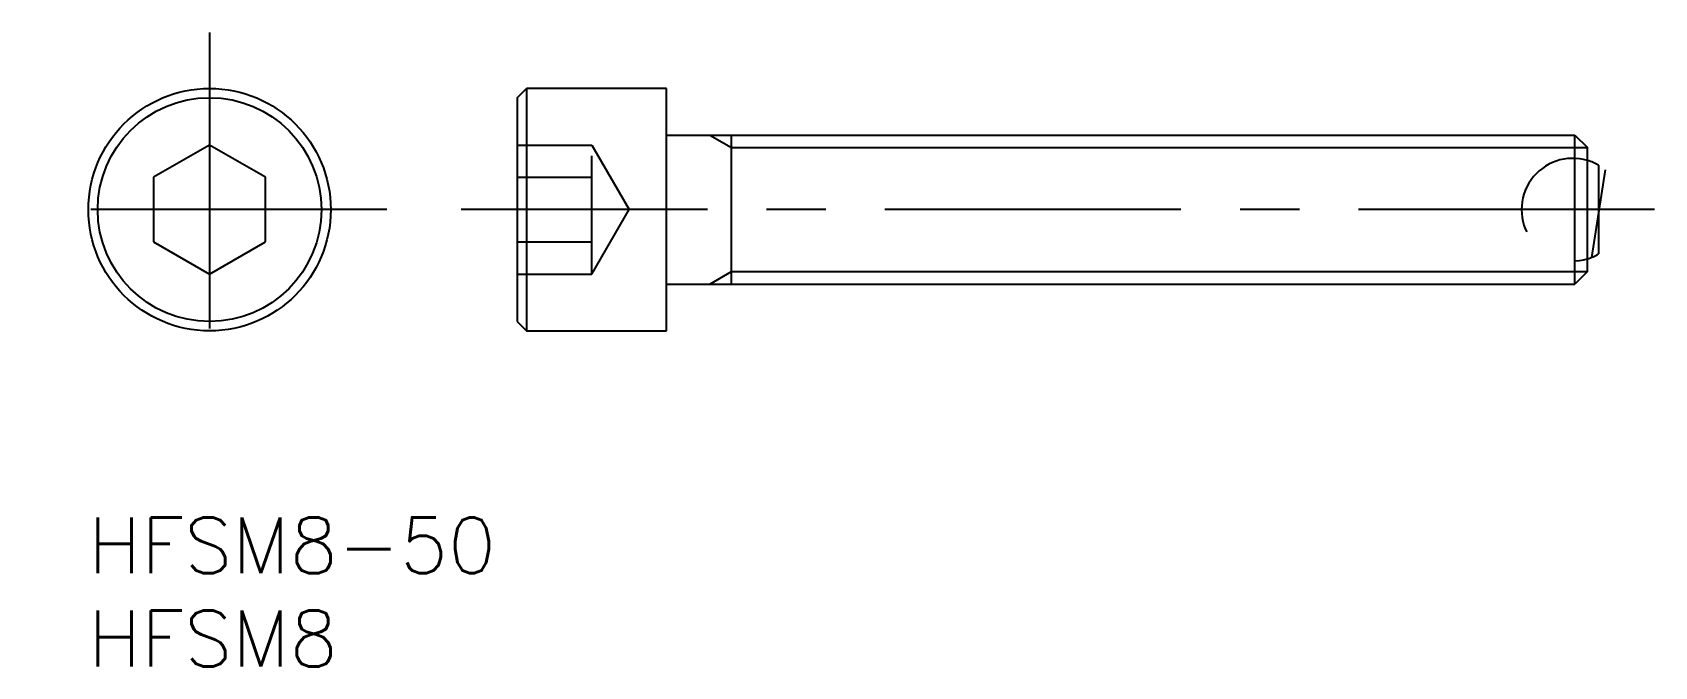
# Model space of a CAD drawing. Extents: x -3 to 84, y -8 to 26.
import ezdxf

# ---------------------------------------------------------------- set-up
doc = ezdxf.new("R2010")
doc.units = 0
doc.header["$LTSCALE"] = 0.5
for name, pattern in [('CENTER', [50.8, 31.75, -6.35, 6.35, -6.35]), ('DASHED', [19.05, 12.7, -6.35]), ('PHANTOM', [63.5, 31.75, -6.35, 6.35, -6.35, 6.35, -6.35])]:
    doc.linetypes.add(name, pattern=pattern)
for name, color, linetype in [('MSM_CENTER', 1, 'CENTER'), ('MSM_CONTINUOUS', 7, 'CONTINUOUS'), ('MSM_DASHED', 4, 'DASHED'), ('MSM_IMAGINARY', 6, 'PHANTOM'), ('MSM_NARROW', 5, 'CONTINUOUS'), ('MSM_PART_NUMBER', 7, 'CONTINUOUS')]:
    doc.layers.add(name, color=color, linetype=linetype)
doc.styles.get("Standard").update_dxf_attribs({"font": 'txt.shx', "height": 3, "bigfont": 'bigfont.shx'})

# ---------------------------------------------------------------- blocks, each defined once
blk = doc.blocks.new('*U3')
at = {"layer": 'MSM_PART_NUMBER'}
blk.add_text('HFSM8-50', height=3, dxfattribs=at).set_placement((0, -3))
blk = doc.blocks.new('*U4')
at = {"layer": 'MSM_PART_NUMBER'}
blk.add_text('HFSM8', height=3, dxfattribs=at).set_placement((0, -8))

msp = doc.modelspace()

# ---------------------------------------------------------------- linework, layer by layer
at = {"layer": 'MSM_CENTER'}
for p, q in [((6.5, 26), (6.5, 7)), ((16, 16.5), (-3, 16.5)), ((83.999, 16.5), (19.999, 16.5))]:
    msp.add_line(p, q, dxfattribs=at)
at = {"layer": 'MSM_CONTINUOUS'}
for p, q in [((22.999, 22.5), (23.499, 23)), ((30.999, 23), (23.499, 23)), ((23.499, 23), (23.499, 10)), ((30.999, 10), (30.999, 23)), ((22.999, 22.5), (22.999, 10.5)), ((30.999, 20.5), (79.723, 20.5)), ((34.499, 12.5), (34.499, 20.5)), ((79.723, 12.5), (79.723, 20.5)), ((79.723, 20.5), (80.399, 19.824)), ((6.5, 19.964), (3.5, 18.232)), ((9.5, 18.232), (6.5, 19.964)), ((80.399, 13.176), (80.399, 19.824)), ((80.999, 18.878), (80.999, 14.122)), ((3.5, 18.232), (3.5, 14.768)), ((9.5, 14.768), (9.5, 18.232)), ((3.5, 14.768), (6.5, 13.036)), ((6.5, 13.036), (9.5, 14.768)), ((80.399, 13.176), (79.723, 12.5)), ((30.999, 12.5), (79.723, 12.5)), ((22.999, 10.5), (23.499, 10)), ((23.499, 10), (30.999, 10))]:
    msp.add_line(p, q, dxfattribs=at)
for radius in [6.5, 6]:
    msp.add_circle((6.5, 16.5), radius, dxfattribs=at)
for start, end in [(59.8522, 73.4979), (286.5021, 300.1478)]:
    msp.add_arc((79.618, 16.5), 2.75, start, end, dxfattribs=at)
at = {"layer": 'MSM_DASHED'}
for p, q in [((22.999, 19.964), (26.999, 19.964)), ((26.999, 19.964), (28.999, 16.5)), ((26.999, 13.036), (26.999, 19.964)), ((22.999, 18.232), (26.999, 18.232)), ((26.999, 13.036), (28.999, 16.5)), ((22.999, 14.768), (26.999, 14.768)), ((22.999, 13.036), (26.999, 13.036))]:
    msp.add_line(p, q, dxfattribs=at)
msp.add_arc((79.618, 16.5), 2.75, 73.4979, 286.5021, dxfattribs=at)
at = {"layer": 'MSM_IMAGINARY'}
msp.add_line((81.354, 18.633), (80.61, 13.935), dxfattribs=at)
at = {"layer": 'MSM_NARROW'}
for p, q in [((33.327, 20.5), (34.499, 19.824)), ((34.499, 19.824), (80.399, 19.824)), ((33.327, 12.5), (34.499, 13.176)), ((34.499, 13.176), (80.399, 13.176))]:
    msp.add_line(p, q, dxfattribs=at)

# ---------------------------------------------------------------- block references
at = {"layer": 'MSM_CONTINUOUS'}
for name in ['*U3', '*U4']:
    msp.add_blockref(name, (0, 0), dxfattribs=at)

doc.saveas('drawing.dxf')
